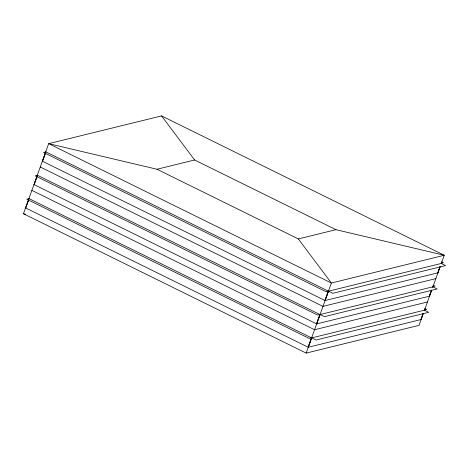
<?xml version="1.0" encoding="UTF-8"?>
<svg xmlns="http://www.w3.org/2000/svg" width="469" height="469" viewBox="0 0 469 469"><rect width="100%" height="100%" fill="white"/><g stroke="black" fill="none" stroke-linecap="round" stroke-linejoin="round"><path stroke-width="0.7" d="M423.249 313.667L419.046 325.345L306.151 353.098L23.45 213.729L45.217 153.275M45.71 151.897L48.676 143.655L161.571 115.902L444.272 255.271L441.306 263.514M25.643 207.884L29.014 198.522M34.049 184.522L37.42 175.166M42.462 161.166L45.833 151.809M29.096 198.639L25.725 207.996L308.069 347.183L311.439 337.827L29.096 198.639L26.797 199.202L309.141 338.395L311.439 337.827M37.502 175.283L34.137 184.634L316.481 323.827L319.846 314.47L37.502 175.283L35.204 175.846L317.548 315.033L319.846 314.47M45.434 153.257L42.544 161.277L324.888 300.465L328.259 291.114L45.915 151.921L43.617 152.489L325.961 291.677L328.259 291.114M306.151 353.098L331.378 283.024L444.272 255.271L335.968 229.681L194.617 159.993L161.571 115.902M311.715 337.891L316.03 340.019L428.73 312.313L424.416 310.185L311.715 337.891L308.344 347.248L421.045 319.541L423.214 313.526M320.122 314.529L324.437 316.657L437.143 288.957L432.823 286.829L320.122 314.529L316.751 323.891L429.457 296.185L431.621 290.17M328.535 291.173L332.849 293.301L445.55 265.595L441.235 263.467L328.535 291.173L325.164 300.535L437.864 272.829L440.033 266.808M420.963 319.43L423.126 313.415M429.37 296.074L431.539 290.059M437.782 272.718L439.945 266.703M424.24 310.918L431.662 290.305M432.647 287.561L440.069 266.949M156.986 169.245L298.337 238.932L331.378 283.024L48.676 143.655L156.986 169.245L194.617 159.993M298.337 238.932L335.968 229.681M441.147 263.361L443.445 262.798L441.476 261.825M435.865 278.627L322.971 306.38L40.27 167.011M432.74 286.717L435.039 286.154L433.069 285.181M427.452 301.989L314.564 329.736L31.857 190.373M424.328 310.079L426.626 309.511L424.656 308.543M23.45 213.729L25.59 214.233"/></g></svg>
